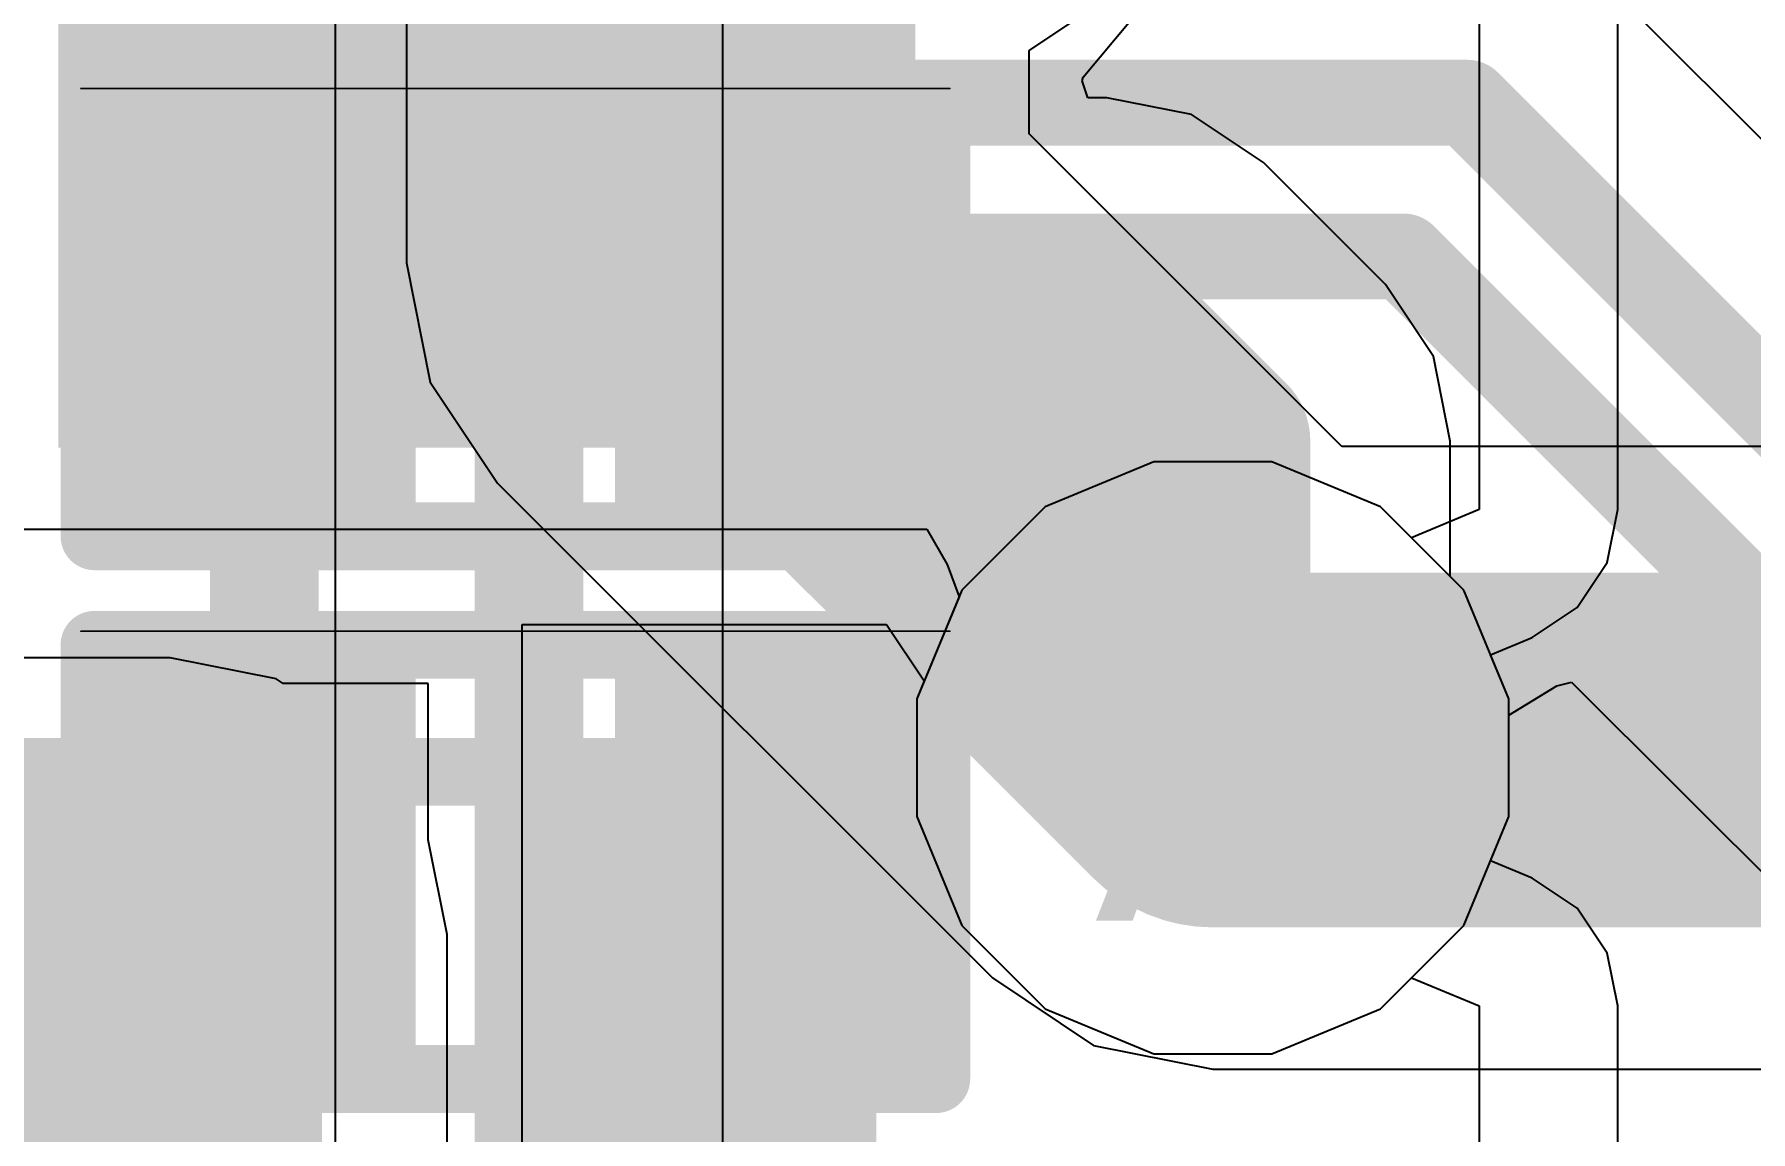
# Model space of a CAD drawing. Header units: inches. Extents: x 0 to 5271, y 0 to 5417.
# Drawn here: x 6.288 to 9.499, y 47.603 to 49.657 of the extents above; entities that cross this region are included whole.
import ezdxf

# ---------------------------------------------------------------- set-up
doc = ezdxf.new("R2010")
doc.units = ezdxf.units.IN
for name, color, linetype in [('Bottom Layer', 5, 'Continuous'), ('Bottom Overlay', 54, 'Continuous'), ('Bottom Paste', 16, 'Continuous'), ('Bottom Solder', 6, 'Continuous'), ('Drill Drawing', 1, 'Continuous'), ('L2_GND1', 16, 'Continuous'), ('L3_SIG1', 76, 'Continuous'), ('L4_PWR', 90, 'Continuous'), ('L5_GND2', 156, 'Continuous'), ('L6_SIG2', 130, 'Continuous'), ('L7_GND3', 216, 'Continuous'), ('Top Layer', 1, 'Continuous'), ('Top Overlay', 2, 'Continuous'), ('Top Paste', 8, 'Continuous'), ('Top Solder', 216, 'Continuous'), ('Via Holes', 16, 'Continuous')]:
    doc.layers.add(name, color=color, linetype=linetype)
doc.styles.add('Arial', font='', dxfattribs={"height": 0.2})
doc.styles.get('Arial').set_extended_font_data('Arial')

# ---------------------------------------------------------------- blocks, each defined once
blk = doc.blocks.new('R___0402_84')
at = {"layer": 'Top Layer'}
for points in [[(-0.6985, -0.3175), (-0.6985, 0.3175), (-0.2413, 0.3175), (-0.2413, -0.3175)], [(0.2413, -0.3175), (0.2413, 0.3175), (0.6985, 0.3175), (0.6985, -0.3175)]]:
    blk.add_hatch(color=1, dxfattribs=at).paths.add_polyline_path(points)
at = {"layer": 'Top Paste'}
for points in [[(-0.6985, -0.3175), (-0.6985, 0.3175), (-0.2413, 0.3175), (-0.2413, -0.3175)], [(0.2413, -0.3175), (0.2413, 0.3175), (0.6985, 0.3175), (0.6985, -0.3175)]]:
    blk.add_hatch(color=8, dxfattribs=at).paths.add_polyline_path(points)
at = {"layer": 'Top Solder'}
for points in [[(-0.7535, -0.3725), (-0.7535, 0.3725), (-0.1863, 0.3725), (-0.1863, -0.3725)], [(0.1863, -0.3725), (0.1863, 0.3725), (0.7535, 0.3725), (0.7535, -0.3725)]]:
    blk.add_hatch(color=216, dxfattribs=at).paths.add_polyline_path(points)
at = {"layer": 'Top Overlay'}
for points in [[(-0.7874, 0.4064, 0.127, 0.127, 0), (-0.7874, -0.4064, 0.127, 0.127, 0)], [(0.7874, 0.4064, 0.127, 0.127, 0), (-0.7874, 0.4064, 0.127, 0.127, 0)], [(0.7874, 0.4064, 0.127, 0.127, 0), (0.7874, -0.4064, 0.127, 0.127, 0)], [(0.7874, -0.4064, 0.127, 0.127, 0), (-0.7874, -0.4064, 0.127, 0.127, 0)], [(0.8128, -0.4318, 0.00323, 0.00323, 0), (-0.8128, -0.4318, 0.00323, 0.00323, 0)]]:
    blk.add_lwpolyline(points, format="xyseb", dxfattribs=at)
for points in [[(-0.8191, 0.4064, 0.0635, 0.0635, 1), (-0.7556, 0.4064, 0.0635, 0.0635, 1)], [(-0.8191, 0.4064, 0.0635, 0.0635, 1), (-0.7556, 0.4064, 0.0635, 0.0635, 1)], [(0.7557, 0.4064, 0.0635, 0.0635, 1), (0.8192, 0.4064, 0.0635, 0.0635, 1)], [(0.7557, 0.4064, 0.0635, 0.0635, 1), (0.8192, 0.4064, 0.0635, 0.0635, 1)], [(-0.8191, -0.4064, 0.0635, 0.0635, 1), (-0.7556, -0.4064, 0.0635, 0.0635, 1)], [(-0.8191, -0.4064, 0.0635, 0.0635, 1), (-0.7556, -0.4064, 0.0635, 0.0635, 1)], [(0.7557, -0.4064, 0.0635, 0.0635, 1), (0.8192, -0.4064, 0.0635, 0.0635, 1)], [(0.7557, -0.4064, 0.0635, 0.0635, 1), (0.8192, -0.4064, 0.0635, 0.0635, 1)], [(-0.8136, -0.4318, 0.00161, 0.00161, 1), (-0.812, -0.4318, 0.00161, 0.00161, 1)], [(0.812, -0.4318, 0.00161, 0.00161, 1), (0.8136, -0.4318, 0.00161, 0.00161, 1)]]:
    blk.add_lwpolyline(points, format="xyseb", close=True, dxfattribs=at)
blk = doc.blocks.new('R___0402_86')
at = {"layer": 'Top Layer'}
for points in [[(-0.6985, -0.3175), (-0.6985, 0.3175), (-0.2413, 0.3175), (-0.2413, -0.3175)], [(0.2413, -0.3175), (0.2413, 0.3175), (0.6985, 0.3175), (0.6985, -0.3175)]]:
    blk.add_hatch(color=1, dxfattribs=at).paths.add_polyline_path(points)
at = {"layer": 'Top Paste'}
for points in [[(-0.6985, -0.3175), (-0.6985, 0.3175), (-0.2413, 0.3175), (-0.2413, -0.3175)], [(0.2413, -0.3175), (0.2413, 0.3175), (0.6985, 0.3175), (0.6985, -0.3175)]]:
    blk.add_hatch(color=8, dxfattribs=at).paths.add_polyline_path(points)
at = {"layer": 'Top Solder'}
for points in [[(-0.7535, -0.3725), (-0.7535, 0.3725), (-0.1863, 0.3725), (-0.1863, -0.3725)], [(0.1863, -0.3725), (0.1863, 0.3725), (0.7535, 0.3725), (0.7535, -0.3725)]]:
    blk.add_hatch(color=216, dxfattribs=at).paths.add_polyline_path(points)
at = {"layer": 'Top Overlay'}
for points in [[(0.7874, 0.4064, 0.127, 0.127, 0), (-0.7874, 0.4064, 0.127, 0.127, 0)], [(-0.7874, 0.4064, 0.127, 0.127, 0), (-0.7874, -0.4064, 0.127, 0.127, 0)], [(0.7874, 0.4064, 0.127, 0.127, 0), (0.7874, -0.4064, 0.127, 0.127, 0)], [(0.7874, -0.4064, 0.127, 0.127, 0), (-0.7874, -0.4064, 0.127, 0.127, 0)], [(0.8128, -0.4318, 0.00323, 0.00323, 0), (-0.8128, -0.4318, 0.00323, 0.00323, 0)]]:
    blk.add_lwpolyline(points, format="xyseb", dxfattribs=at)
for points in [[(-0.8191, 0.4064, 0.0635, 0.0635, 1), (-0.7556, 0.4064, 0.0635, 0.0635, 1)], [(-0.8191, 0.4064, 0.0635, 0.0635, 1), (-0.7556, 0.4064, 0.0635, 0.0635, 1)], [(0.7557, 0.4064, 0.0635, 0.0635, 1), (0.8192, 0.4064, 0.0635, 0.0635, 1)], [(0.7557, 0.4064, 0.0635, 0.0635, 1), (0.8192, 0.4064, 0.0635, 0.0635, 1)], [(-0.8191, -0.4064, 0.0635, 0.0635, 1), (-0.7556, -0.4064, 0.0635, 0.0635, 1)], [(-0.8191, -0.4064, 0.0635, 0.0635, 1), (-0.7556, -0.4064, 0.0635, 0.0635, 1)], [(0.7557, -0.4064, 0.0635, 0.0635, 1), (0.8192, -0.4064, 0.0635, 0.0635, 1)], [(0.7557, -0.4064, 0.0635, 0.0635, 1), (0.8192, -0.4064, 0.0635, 0.0635, 1)], [(-0.8136, -0.4318, 0.00161, 0.00161, 1), (-0.812, -0.4318, 0.00161, 0.00161, 1)], [(0.812, -0.4318, 0.00161, 0.00161, 1), (0.8136, -0.4318, 0.00161, 0.00161, 1)]]:
    blk.add_lwpolyline(points, format="xyseb", close=True, dxfattribs=at)
blk = doc.blocks.new('10_MSOP_B_146')
at = {"layer": 'Bottom Layer'}
for points in [[(1.5, 1.15), (2.9, 1.15), (2.9, 0.85), (1.5, 0.85)], [(1.5, 0.65), (2.9, 0.65), (2.9, 0.35), (1.5, 0.35)]]:
    blk.add_hatch(color=5, dxfattribs=at).paths.add_polyline_path(points)
at = {"layer": 'Bottom Paste'}
for points in [[(1.5, 1.15), (2.9, 1.15), (2.9, 0.85), (1.5, 0.85)], [(1.5, 0.65), (2.9, 0.65), (2.9, 0.35), (1.5, 0.35)]]:
    blk.add_hatch(color=16, dxfattribs=at).paths.add_polyline_path(points)
at = {"layer": 'Bottom Solder'}
for points in [[(1.3984, 1.2516), (3.0016, 1.2516), (3.0016, 0.7484), (1.3984, 0.7484)], [(1.3984, 0.7516), (3.0016, 0.7516), (3.0016, 0.2484), (1.3984, 0.2484)]]:
    blk.add_hatch(color=6, dxfattribs=at).paths.add_polyline_path(points)
at = {"layer": 'Bottom Overlay'}
for points in [[(1.4732, 1.5494, 0.127, 0.127, 0), (-1.4732, 1.5494, 0.127, 0.127, 0)], [(1.4732, 1.5494, 0.127, 0.127, 0), (1.4732, 1.2954, 0.127, 0.127, 0)]]:
    blk.add_lwpolyline(points, format="xyseb", dxfattribs=at)
for points in [[(1.4415, 1.5494, 0.0635, 0.0635, 1), (1.505, 1.5494, 0.0635, 0.0635, 1)], [(1.4415, 1.5494, 0.0635, 0.0635, 1), (1.505, 1.5494, 0.0635, 0.0635, 1)], [(1.4415, 1.2954, 0.0635, 0.0635, 1), (1.505, 1.2954, 0.0635, 0.0635, 1)]]:
    blk.add_lwpolyline(points, format="xyseb", close=True, dxfattribs=at)
blk = doc.blocks.new('R___0402_B_149')
at = {"layer": 'Bottom Layer'}
for points in [[(-0.2413, 0.3175), (-0.2413, -0.3175), (-0.6985, -0.3175), (-0.6985, 0.3175)], [(0.6985, 0.3175), (0.6985, -0.3175), (0.2413, -0.3175), (0.2413, 0.3175)]]:
    blk.add_hatch(color=5, dxfattribs=at).paths.add_polyline_path(points)
at = {"layer": 'Bottom Paste'}
for points in [[(-0.2413, 0.3175), (-0.2413, -0.3175), (-0.6985, -0.3175), (-0.6985, 0.3175)], [(0.6985, 0.3175), (0.6985, -0.3175), (0.2413, -0.3175), (0.2413, 0.3175)]]:
    blk.add_hatch(color=16, dxfattribs=at).paths.add_polyline_path(points)
at = {"layer": 'Bottom Solder'}
for points in [[(-0.1863, 0.3725), (-0.1863, -0.3725), (-0.7535, -0.3725), (-0.7535, 0.3725)], [(0.7535, 0.3725), (0.7535, -0.3725), (0.1863, -0.3725), (0.1863, 0.3725)]]:
    blk.add_hatch(color=6, dxfattribs=at).paths.add_polyline_path(points)
at = {"layer": 'Bottom Overlay'}
for points in [[(-0.7874, 0.4064, 0.127, 0.127, 0), (-0.7874, -0.4064, 0.127, 0.127, 0)], [(0.7874, 0.4064, 0.127, 0.127, 0), (-0.7874, 0.4064, 0.127, 0.127, 0)], [(0.7874, 0.4064, 0.127, 0.127, 0), (0.7874, -0.4064, 0.127, 0.127, 0)], [(0.8128, 0.4318, 0.00323, 0.00323, 0), (-0.8128, 0.4318, 0.00323, 0.00323, 0)], [(0.7874, -0.4064, 0.127, 0.127, 0), (-0.7874, -0.4064, 0.127, 0.127, 0)]]:
    blk.add_lwpolyline(points, format="xyseb", dxfattribs=at)
for points in [[(-0.8191, 0.4064, 0.0635, 0.0635, 1), (-0.7556, 0.4064, 0.0635, 0.0635, 1)], [(-0.8191, 0.4064, 0.0635, 0.0635, 1), (-0.7556, 0.4064, 0.0635, 0.0635, 1)], [(0.7557, 0.4064, 0.0635, 0.0635, 1), (0.8192, 0.4064, 0.0635, 0.0635, 1)], [(0.7557, 0.4064, 0.0635, 0.0635, 1), (0.8192, 0.4064, 0.0635, 0.0635, 1)], [(-0.8136, 0.4318, 0.00161, 0.00161, 1), (-0.812, 0.4318, 0.00161, 0.00161, 1)], [(0.812, 0.4318, 0.00161, 0.00161, 1), (0.8136, 0.4318, 0.00161, 0.00161, 1)], [(-0.8191, -0.4064, 0.0635, 0.0635, 1), (-0.7556, -0.4064, 0.0635, 0.0635, 1)], [(-0.8191, -0.4064, 0.0635, 0.0635, 1), (-0.7556, -0.4064, 0.0635, 0.0635, 1)], [(0.7557, -0.4064, 0.0635, 0.0635, 1), (0.8192, -0.4064, 0.0635, 0.0635, 1)], [(0.7557, -0.4064, 0.0635, 0.0635, 1), (0.8192, -0.4064, 0.0635, 0.0635, 1)]]:
    blk.add_lwpolyline(points, format="xyseb", close=True, dxfattribs=at)

msp = doc.modelspace()

# ---------------------------------------------------------------- hatches: boundary and pattern name
at = {"layer": 'Bottom Layer'}
h = msp.add_hatch(color=5, dxfattribs=at)
edge = h.paths.add_edge_path()
edge.add_arc((8.4931, 48.3026), 0.3, 0, 360)
at = {"layer": 'L2_GND1'}
h = msp.add_hatch(color=16, dxfattribs=at)
edge = h.paths.add_edge_path()
edge.add_arc((8.4931, 48.3026), 0.3, 0, 360)
at = {"layer": 'L3_SIG1'}
h = msp.add_hatch(color=76, dxfattribs=at)
edge = h.paths.add_edge_path()
edge.add_arc((8.4931, 48.3026), 0.3, 0, 360)
at = {"layer": 'L4_PWR'}
h = msp.add_hatch(color=90, dxfattribs=at)
edge = h.paths.add_edge_path()
edge.add_arc((8.4931, 48.3026), 0.3, 0, 360)
at = {"layer": 'L5_GND2'}
h = msp.add_hatch(color=156, dxfattribs=at)
edge = h.paths.add_edge_path()
edge.add_arc((8.4931, 48.3026), 0.3, 0, 360)
at = {"layer": 'L6_SIG2'}
h = msp.add_hatch(color=130, dxfattribs=at)
edge = h.paths.add_edge_path()
edge.add_arc((8.4931, 48.3026), 0.3, 0, 360)
at = {"layer": 'L7_GND3'}
h = msp.add_hatch(color=216, dxfattribs=at)
edge = h.paths.add_edge_path()
edge.add_arc((8.4931, 48.3026), 0.3, 0, 360)
at = {"layer": 'Top Layer'}
h = msp.add_hatch(color=1, dxfattribs=at)
edge = h.paths.add_edge_path()
edge.add_arc((8.4931, 48.3026), 0.3, 0, 360)
at = {"layer": 'Via Holes'}
h = msp.add_hatch(color=7, dxfattribs=at)
edge = h.paths.add_edge_path()
edge.add_arc((8.4931, 48.3026), 0.15, 0, 360)

# ---------------------------------------------------------------- linework, layer by layer
at = {"layer": 'Bottom Layer'}
for p, q in [((9.6327, 49.3474), (9.2104, 49.7697)), ((6.2655, 48.7308), (7.9582, 48.7308)), ((7.9582, 48.7308), (7.9962, 48.6642)), ((7.9962, 48.6642), (8.0182, 48.6038)), ((8.0182, 48.6038), (7.9391, 48.4128)), ((6.5424, 48.4896), (6.2655, 48.4896)), ((6.7406, 48.4501), (6.5424, 48.4896)), ((6.7535, 48.4415), (6.7406, 48.4501)), ((7.025, 48.4415), (6.7535, 48.4415)), ((7.025, 48.1493), (7.025, 48.4415)), ((9.0471, 48.3821), (9.1369, 48.437)), ((9.1369, 48.437), (9.1644, 48.4444)), ((9.1644, 48.4444), (9.9672, 47.6416)), ((7.9391, 48.4128), (7.9391, 48.1924)), ((9.0471, 48.1924), (9.0471, 48.3821)), ((7.9391, 48.1924), (8.0234, 47.9888)), ((8.9628, 47.9888), (9.0471, 48.1924)), ((7.0604, 47.9716), (7.025, 48.1493)), ((8.0234, 47.9888), (8.1793, 47.8329)), ((8.8069, 47.8329), (8.9628, 47.9888)), ((7.0604, 47.3079), (7.0604, 47.9716)), ((8.1793, 47.8329), (8.3829, 47.7486)), ((8.6033, 47.7486), (8.8069, 47.8329)), ((8.3829, 47.7486), (8.6033, 47.7486))]:
    msp.add_line(p, q, dxfattribs=at)
for points in [[(7.1348, 49.6348, 0.1608, 0.1608, 0), (7.2409, 49.5287, 0.1608, 0.1608, 0)], [(7.2409, 49.5287, 0.1608, 0.1608, 0), (8.9693, 49.5287, 0.1608, 0.1608, 0)], [(8.9693, 49.5287, 0.1608, 0.1608, 0), (10.3275, 48.1705, 0.1608, 0.1608, 0)], [(7.1348, 49.1348, 0.1608, 0.1608, 0), (7.2409, 49.2409, 0.1608, 0.1608, 0)], [(7.2409, 49.2409, 0.1608, 0.1608, 0), (8.8501, 49.2409, 0.1608, 0.1608, 0)], [(8.8501, 49.2409, 0.1608, 0.1608, 0), (10.2083, 47.8827, 0.1608, 0.1608, 0)], [(5.3086, 47.9716, 0.508, 0.508, 0), (6.5424, 47.9716, 0.508, 0.508, 0)], [(6.5424, 46.4921, 0.508, 0.508, 0), (6.5424, 47.9716, 0.508, 0.508, 0)], [(7.4822, 47.7811, 0.254, 0.254, 0), (7.4822, 47.87, 0.254, 0.254, 0)], [(7.4822, 47.7811, 0.254, 0.254, 0), (8.3364, 46.9269, 0.254, 0.254, 0)]]:
    msp.add_lwpolyline(points, format="xyseb", dxfattribs=at)
for points in [[(7.0946, 49.6348, 0.0804, 0.0804, 1), (7.175, 49.6348, 0.0804, 0.0804, 1)], [(7.2007, 49.5287, 0.0804, 0.0804, 1), (7.2811, 49.5287, 0.0804, 0.0804, 1)], [(7.2007, 49.5287, 0.0804, 0.0804, 1), (7.2811, 49.5287, 0.0804, 0.0804, 1)], [(8.9291, 49.5287, 0.0804, 0.0804, 1), (9.0095, 49.5287, 0.0804, 0.0804, 1)], [(8.9291, 49.5287, 0.0804, 0.0804, 1), (9.0095, 49.5287, 0.0804, 0.0804, 1)], [(7.2007, 49.2409, 0.0804, 0.0804, 1), (7.2811, 49.2409, 0.0804, 0.0804, 1)], [(7.2007, 49.2409, 0.0804, 0.0804, 1), (7.2811, 49.2409, 0.0804, 0.0804, 1)], [(8.8099, 49.2409, 0.0804, 0.0804, 1), (8.8903, 49.2409, 0.0804, 0.0804, 1)], [(8.8099, 49.2409, 0.0804, 0.0804, 1), (8.8903, 49.2409, 0.0804, 0.0804, 1)], [(7.0946, 49.1348, 0.0804, 0.0804, 1), (7.175, 49.1348, 0.0804, 0.0804, 1)], [(6.4154, 47.9716, 0.254, 0.254, 1), (6.6694, 47.9716, 0.254, 0.254, 1)], [(6.4154, 47.9716, 0.254, 0.254, 1), (6.6694, 47.9716, 0.254, 0.254, 1)], [(7.4187, 47.87, 0.127, 0.127, 1), (7.5457, 47.87, 0.127, 0.127, 1)], [(7.4187, 47.7811, 0.127, 0.127, 1), (7.5457, 47.7811, 0.127, 0.127, 1)], [(7.4187, 47.7811, 0.127, 0.127, 1), (7.5457, 47.7811, 0.127, 0.127, 1)]]:
    msp.add_lwpolyline(points, format="xyseb", close=True, dxfattribs=at)
at = {"layer": 'L2_GND1'}
for p, q in [((8.9916, 49.9169), (8.9916, 48.7672)), ((9.2506, 48.7672), (9.2506, 49.9169)), ((8.3829, 48.8566), (8.1793, 48.7722)), ((8.6033, 48.8566), (8.3829, 48.8566)), ((8.8069, 48.7722), (8.6033, 48.8566)), ((8.1793, 48.7722), (8.0234, 48.6164)), ((8.8646, 48.7146), (8.8069, 48.7722)), ((8.9916, 48.7672), (8.8646, 48.7146)), ((9.2309, 48.6681), (9.2506, 48.7672)), ((9.1747, 48.584), (9.2309, 48.6681)), ((8.0234, 48.6164), (7.9391, 48.4128)), ((9.0907, 48.5279), (9.1747, 48.584)), ((9.0128, 48.4956), (9.0907, 48.5279)), ((9.0471, 48.4128), (9.0128, 48.4956)), ((7.9391, 48.4128), (7.9391, 48.1924)), ((9.0471, 48.1924), (9.0471, 48.4128)), ((7.9391, 48.1924), (8.0234, 47.9888)), ((9.0128, 48.1095), (9.0471, 48.1924)), ((9.0907, 48.0773), (9.0128, 48.1095)), ((9.1747, 48.0211), (9.0907, 48.0773)), ((9.2309, 47.9371), (9.1747, 48.0211)), ((8.0234, 47.9888), (8.1793, 47.8329)), ((9.2506, 47.838), (9.2309, 47.9371)), ((8.8069, 47.8329), (8.8646, 47.8906)), ((8.8646, 47.8906), (8.9916, 47.838)), ((8.1793, 47.8329), (8.3829, 47.7486)), ((8.6033, 47.7486), (8.8069, 47.8329)), ((8.9916, 47.838), (8.9916, 0.259)), ((9.2506, 33.9524), (9.2506, 47.838)), ((8.3829, 47.7486), (8.6033, 47.7486))]:
    msp.add_line(p, q, dxfattribs=at)
at = {"layer": 'L3_SIG1'}
for p, q in [((8.3829, 48.8566), (8.1793, 48.7722)), ((8.6033, 48.8566), (8.3829, 48.8566)), ((8.8069, 48.7722), (8.6033, 48.8566)), ((8.1793, 48.7722), (8.0234, 48.6164)), ((8.9628, 48.6164), (8.8069, 48.7722)), ((8.0234, 48.6164), (7.9391, 48.4128)), ((9.0471, 48.4128), (8.9628, 48.6164)), ((7.9391, 48.4128), (7.9391, 48.1924)), ((9.0471, 48.1924), (9.0471, 48.4128)), ((7.9391, 48.1924), (8.0234, 47.9888)), ((8.9628, 47.9888), (9.0471, 48.1924)), ((8.0234, 47.9888), (8.1793, 47.8329)), ((8.8069, 47.8329), (8.9628, 47.9888)), ((8.1793, 47.8329), (8.3829, 47.7486)), ((8.6033, 47.7486), (8.8069, 47.8329)), ((8.3829, 47.7486), (8.6033, 47.7486))]:
    msp.add_line(p, q, dxfattribs=at)
at = {"layer": 'L4_PWR'}
for p, q in [((6.9842, 52.0475), (6.9842, 49.2288)), ((8.1496, 49.6264), (8.2552, 49.6969)), ((8.1496, 49.4702), (8.1496, 49.6264)), ((8.7345, 48.8853), (8.1496, 49.4702)), ((6.9842, 49.2288), (7.0285, 49.0058)), ((7.0285, 49.0058), (7.1548, 48.8168)), ((9.9986, 48.8853), (8.7345, 48.8853)), ((7.1548, 48.8168), (8.0811, 47.8906)), ((8.0811, 47.8906), (8.2701, 47.7642)), ((8.2701, 47.7642), (8.4931, 47.7199)), ((8.4931, 47.7199), (10.8525, 47.7199))]:
    msp.add_line(p, q, dxfattribs=at)
for points in [[(7.5669, 49.2288, 0.635, 0.635, 0), (7.5669, 54.4158, 0.635, 0.635, 0)], [(7.5669, 49.2288, 0.635, 0.635, 0), (8.4931, 48.3026, 0.635, 0.635, 0)], [(8.4931, 48.3026, 0.635, 0.635, 0), (10.8525, 48.3026, 0.635, 0.635, 0)]]:
    msp.add_lwpolyline(points, format="xyseb", dxfattribs=at)
for points in [[(7.4081, 49.2288, 0.3175, 0.3175, 1), (7.7256, 49.2288, 0.3175, 0.3175, 1)], [(7.4081, 49.2288, 0.3175, 0.3175, 1), (7.7256, 49.2288, 0.3175, 0.3175, 1)], [(8.3343, 48.3026, 0.3175, 0.3175, 1), (8.6518, 48.3026, 0.3175, 0.3175, 1)], [(8.3343, 48.3026, 0.3175, 0.3175, 1), (8.6518, 48.3026, 0.3175, 0.3175, 1)]]:
    msp.add_lwpolyline(points, format="xyseb", close=True, dxfattribs=at)
at = {"layer": 'L5_GND2'}
for p, q in [((8.3829, 48.8566), (8.1793, 48.7722)), ((8.6033, 48.8566), (8.3829, 48.8566)), ((8.8069, 48.7722), (8.6033, 48.8566)), ((8.1793, 48.7722), (8.0234, 48.6164)), ((8.9628, 48.6164), (8.8069, 48.7722)), ((8.0234, 48.6164), (7.9391, 48.4128)), ((9.0471, 48.4128), (8.9628, 48.6164)), ((7.9391, 48.4128), (7.9391, 48.1924)), ((9.0471, 48.1924), (9.0471, 48.4128)), ((7.9391, 48.1924), (8.0234, 47.9888)), ((8.9628, 47.9888), (9.0471, 48.1924)), ((8.0234, 47.9888), (8.1793, 47.8329)), ((8.8069, 47.8329), (8.9628, 47.9888)), ((8.1793, 47.8329), (8.3829, 47.7486)), ((8.6033, 47.7486), (8.8069, 47.8329)), ((8.3829, 47.7486), (8.6033, 47.7486))]:
    msp.add_line(p, q, dxfattribs=at)
at = {"layer": 'L6_SIG2'}
for p, q in [((6.851, 50.038), (6.851, 46.2512)), ((7.5762, 46.101), (7.5762, 49.8786)), ((8.3829, 48.8566), (8.1793, 48.7722)), ((8.6033, 48.8566), (8.3829, 48.8566)), ((8.8069, 48.7722), (8.6033, 48.8566)), ((8.1793, 48.7722), (8.0234, 48.6164)), ((8.9628, 48.6164), (8.8069, 48.7722)), ((8.0234, 48.6164), (7.9391, 48.4128)), ((9.0471, 48.4128), (8.9628, 48.6164)), ((7.9391, 48.4128), (7.9391, 48.1924)), ((9.0471, 48.1924), (9.0471, 48.4128)), ((7.9391, 48.1924), (8.0234, 47.9888)), ((8.9628, 47.9888), (9.0471, 48.1924)), ((8.0234, 47.9888), (8.1793, 47.8329)), ((8.8069, 47.8329), (8.9628, 47.9888)), ((8.1793, 47.8329), (8.3829, 47.7486)), ((8.6033, 47.7486), (8.8069, 47.8329)), ((8.3829, 47.7486), (8.6033, 47.7486))]:
    msp.add_line(p, q, dxfattribs=at)
msp.add_lwpolyline([(7.2136, 46.101, 0.2032, 0.2032, 0), (7.2136, 50.038, 0.2032, 0.2032, 0)], format="xyseb", dxfattribs=at)
at = {"layer": 'L7_GND3'}
for p, q in [((8.3829, 48.8566), (8.1793, 48.7722)), ((8.6033, 48.8566), (8.3829, 48.8566)), ((8.8069, 48.7722), (8.6033, 48.8566)), ((8.1793, 48.7722), (8.0234, 48.6164)), ((8.9628, 48.6164), (8.8069, 48.7722)), ((8.0234, 48.6164), (7.9391, 48.4128)), ((9.0471, 48.4128), (8.9628, 48.6164)), ((7.9391, 48.4128), (7.9391, 48.1924)), ((9.0471, 48.1924), (9.0471, 48.4128)), ((7.9391, 48.1924), (8.0234, 47.9888)), ((8.9628, 47.9888), (9.0471, 48.1924)), ((8.0234, 47.9888), (8.1793, 47.8329)), ((8.8069, 47.8329), (8.9628, 47.9888)), ((8.1793, 47.8329), (8.3829, 47.7486)), ((8.6033, 47.7486), (8.8069, 47.8329)), ((8.3829, 47.7486), (8.6033, 47.7486))]:
    msp.add_line(p, q, dxfattribs=at)
at = {"layer": 'Top Layer'}
for p, q in [((8.2502, 49.5765), (8.3427, 49.6872)), ((8.2485, 49.5699), (8.2502, 49.5765)), ((8.2593, 49.538), (8.2485, 49.5699)), ((8.2949, 49.538), (8.2593, 49.538)), ((8.4534, 49.5064), (8.2949, 49.538)), ((8.5879, 49.4166), (8.4534, 49.5064)), ((8.8161, 49.1884), (8.5879, 49.4166)), ((8.9059, 49.054), (8.8161, 49.1884)), ((8.9374, 48.8954), (8.9059, 49.054)), ((8.9374, 48.6417), (8.9374, 48.8954)), ((8.9628, 48.6164), (8.9374, 48.6417)), ((9.0471, 48.4128), (8.9628, 48.6164)), ((7.2009, 47.5361), (7.2009, 48.5521)), ((7.2009, 48.5521), (7.8825, 48.5521)), ((7.8825, 48.5521), (7.9531, 48.4465)), ((7.9531, 48.4465), (7.9391, 48.4128)), ((7.9391, 48.4128), (7.9391, 48.1924)), ((9.0471, 48.1924), (9.0471, 48.4128)), ((7.9391, 48.1924), (8.0234, 47.9888)), ((8.9628, 47.9888), (9.0471, 48.1924)), ((8.0234, 47.9888), (8.1793, 47.8329)), ((8.8069, 47.8329), (8.9628, 47.9888)), ((8.1793, 47.8329), (8.3829, 47.7486)), ((8.6033, 47.7486), (8.8069, 47.8329)), ((8.3829, 47.7486), (8.6033, 47.7486))]:
    msp.add_line(p, q, dxfattribs=at)
for points in [[(7.6581, 49.1236, 0.3048, 0.3048, 0), (8.2949, 49.1236, 0.3048, 0.3048, 0)], [(8.2949, 49.1236, 0.3048, 0.3048, 0), (8.5231, 48.8954, 0.3048, 0.3048, 0)], [(6.7183, 48.1076, 0.2032, 0.2032, 0), (6.7183, 49.1236, 0.2032, 0.2032, 0)], [(8.5231, 48.3325, 0.3048, 0.3048, 0), (8.5231, 48.8954, 0.3048, 0.3048, 0)], [(8.4931, 48.3026, 0.3048, 0.3048, 0), (8.5231, 48.3325, 0.3048, 0.3048, 0)], [(6.7183, 45.5727, 0.2032, 0.2032, 0), (6.7183, 48.1076, 0.2032, 0.2032, 0)]]:
    msp.add_lwpolyline(points, format="xyseb", dxfattribs=at)
for points in [[(7.5819, 49.1236, 0.1524, 0.1524, 1), (7.7343, 49.1236, 0.1524, 0.1524, 1)], [(8.2187, 49.1236, 0.1524, 0.1524, 1), (8.3711, 49.1236, 0.1524, 0.1524, 1)], [(8.2187, 49.1236, 0.1524, 0.1524, 1), (8.3711, 49.1236, 0.1524, 0.1524, 1)], [(6.6675, 49.1236, 0.1016, 0.1016, 1), (6.7691, 49.1236, 0.1016, 0.1016, 1)], [(8.4469, 48.8954, 0.1524, 0.1524, 1), (8.5993, 48.8954, 0.1524, 0.1524, 1)], [(8.4469, 48.8954, 0.1524, 0.1524, 1), (8.5993, 48.8954, 0.1524, 0.1524, 1)], [(8.4469, 48.3325, 0.1524, 0.1524, 1), (8.5993, 48.3325, 0.1524, 0.1524, 1)], [(8.4469, 48.3325, 0.1524, 0.1524, 1), (8.5993, 48.3325, 0.1524, 0.1524, 1)], [(8.4169, 48.3026, 0.1524, 0.1524, 1), (8.5693, 48.3026, 0.1524, 0.1524, 1)], [(6.6675, 48.1076, 0.1016, 0.1016, 1), (6.7691, 48.1076, 0.1016, 0.1016, 1)], [(6.6675, 48.1076, 0.1016, 0.1016, 1), (6.7691, 48.1076, 0.1016, 0.1016, 1)]]:
    msp.add_lwpolyline(points, format="xyseb", close=True, dxfattribs=at)

# ---------------------------------------------------------------- block references
at = {"rotation": 180}
for name, p in [('10_MSOP_B_146', (9.3348, 50.1348)), ('R___0402_86', (7.1882, 49.1236)), ('R___0402_84', (7.1882, 48.1076)), ('R___0402_B_149', (7.0124, 47.87))]:
    msp.add_blockref(name, p, dxfattribs=at)

# ---------------------------------------------------------------- texts
at = {"layer": 'Drill Drawing', "style": 'Arial'}
msp.add_text('A', height=0.508, dxfattribs=at).set_placement((8.273, 47.9979))

doc.saveas('drawing.dxf')
